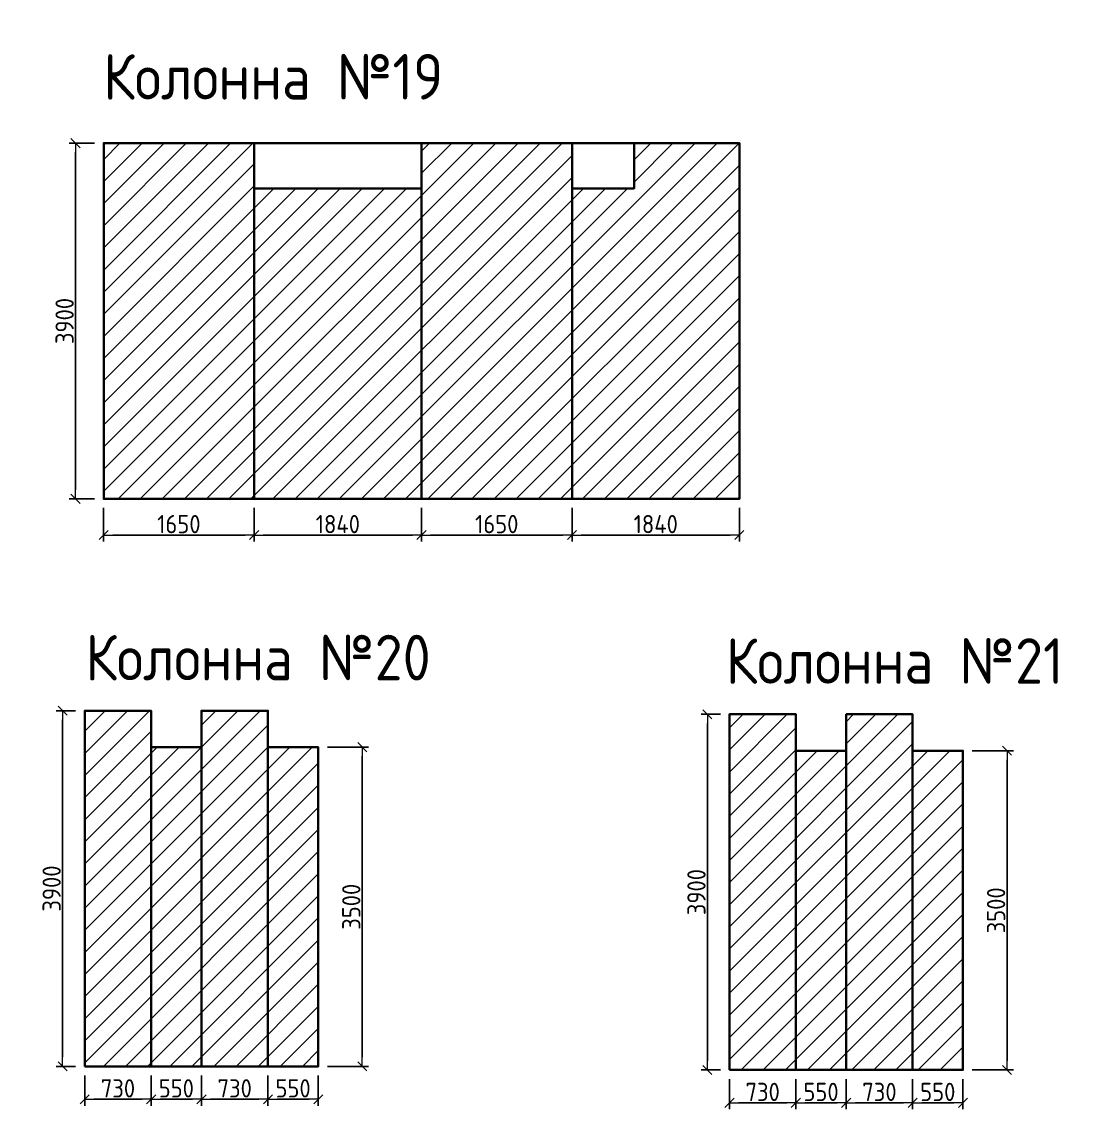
# Model space of a CAD drawing. Header units: millimetres. Extents: x 209 to 1046824, y -248937 to 510758.
# Drawn here: x 458373 to 470065, y 235971 to 247895 of the extents above; entities that cross this region are included whole.
import ezdxf

# ---------------------------------------------------------------- set-up
doc = ezdxf.new("R2010")
doc.units = ezdxf.units.MM
doc.layers.add('$AUDIT_BAD_LAYER1', color=7, linetype='Continuous')
for name, color, linetype, lineweight in [('Основные линии', 7, 'Continuous', 30), ('осново', 7, 'Continuous', 30), ('Пластиковые уголки', 1, 'Continuous', 30), ('Размеры', 7, 'Continuous', 15)]:
    doc.layers.add(name, color=color, linetype=linetype, lineweight=lineweight)
doc.styles.add('СПДС', font='isocpeur.ttf', dxfattribs={"width": 0.9})
doc.dimstyles.new('Размера А3', dxfattribs={"dimtxt": 200, "dimasz": 100, "dimexe": 70, "dimexo": 100, "dimgap": 20, "dimtad": 1, "dimdec": 0, "dimrnd": 10, "dimzin": 0, "dimdsep": 46, "dimtxsty": 'СПДС', "dimblk": 'ARROWHEAD_6', "dimcen": 1, "dimclrd": 256, "dimclre": 256, "dimclrt": 256, "dimazin": 0, "dimtfac": 1, "dimtdec": 0, "dimtmove": 2, "dimatfit": 3, "dimfxl": 1, "dimtolj": 1, "dimtzin": 0, "dimarcsym": 0})

# ---------------------------------------------------------------- blocks, each defined once
blk = doc.blocks.new('ARROWHEAD_6')
at = {"color": 0, "linetype": 'Continuous'}
for p, q in [((0, 0), (-1, 0)), ((-0.5, -0.5), (0.5, 0.5))]:
    blk.add_line(p, q, dxfattribs=at)
blk = doc.blocks.new('*D1624')
at = {"layer": 'Defpoints', "color": 0, "lineweight": 30, "transparency": 16777216}
for p in [(458963, 246564), (459271, 246564), (459271, 242664)]:
    blk.add_point(p, dxfattribs=at)
at = {"layer": 'Размеры', "lineweight": -2, "transparency": 16777216}
for p, q in [((459171, 246564), (458893, 246564)), ((458963, 242764), (458963, 246464)), ((459171, 242664), (458893, 242664))]:
    blk.add_line(p, q, dxfattribs=at)
at = {"layer": 'Размеры', "lineweight": -2, "transparency": 16777216, "xscale": 100, "yscale": 100, "zscale": 100}
for p, rotation in [((458963, 246564), 90), ((458963, 242664), 270)]:
    blk.add_blockref('ARROWHEAD_6', p, dxfattribs=dict(at, rotation=rotation))
at = {"layer": 'Размеры', "transparency": 16777216, "insert": (458843, 244614), "char_height": 200, "attachment_point": 5, "rotation": 90, "style": 'СПДС'}
blk.add_mtext('\\A1;3900', dxfattribs=at)
blk = doc.blocks.new('*D1625')
at = {"layer": 'Defpoints', "color": 0, "lineweight": 30, "transparency": 16777216}
for p in [(459271, 242664), (460921, 242664), (460921, 242267)]:
    blk.add_point(p, dxfattribs=at)
at = {"layer": 'Размеры', "lineweight": -2, "transparency": 16777216}
for p, q in [((459271, 242564), (459271, 242197)), ((460921, 242564), (460921, 242197)), ((459371, 242267), (460821, 242267))]:
    blk.add_line(p, q, dxfattribs=at)
at = {"layer": 'Размеры', "lineweight": -2, "transparency": 16777216, "xscale": 100, "yscale": 100, "zscale": 100, "rotation": 180}
blk.add_blockref('ARROWHEAD_6', (459271, 242267), dxfattribs=at)
at = {"layer": 'Размеры', "lineweight": -2, "transparency": 16777216, "xscale": 100, "yscale": 100, "zscale": 100}
blk.add_blockref('ARROWHEAD_6', (460921, 242267), dxfattribs=at)
at = {"layer": 'Размеры', "transparency": 16777216, "insert": (460096, 242387), "char_height": 200, "attachment_point": 5, "style": 'СПДС'}
blk.add_mtext('\\A1;1650', dxfattribs=at)
blk = doc.blocks.new('*D1626')
at = {"layer": 'Defpoints', "color": 0, "lineweight": 30, "transparency": 16777216}
for p in [(460921, 242664), (462756, 242664), (462756, 242267)]:
    blk.add_point(p, dxfattribs=at)
at = {"layer": 'Размеры', "lineweight": -2, "transparency": 16777216}
for p, q in [((460921, 242564), (460921, 242197)), ((462756, 242564), (462756, 242197)), ((461021, 242267), (462656, 242267))]:
    blk.add_line(p, q, dxfattribs=at)
at = {"layer": 'Размеры', "lineweight": -2, "transparency": 16777216, "xscale": 100, "yscale": 100, "zscale": 100, "rotation": 180}
blk.add_blockref('ARROWHEAD_6', (460921, 242267), dxfattribs=at)
at = {"layer": 'Размеры', "lineweight": -2, "transparency": 16777216, "xscale": 100, "yscale": 100, "zscale": 100}
blk.add_blockref('ARROWHEAD_6', (462756, 242267), dxfattribs=at)
at = {"layer": 'Размеры', "transparency": 16777216, "insert": (461839, 242387), "char_height": 200, "attachment_point": 5, "style": 'СПДС'}
blk.add_mtext('\\A1;1840', dxfattribs=at)
blk = doc.blocks.new('*D1627')
at = {"layer": 'Defpoints', "color": 0, "lineweight": 30, "transparency": 16777216}
for p in [(462756, 242664), (464406, 242664), (464406, 242267)]:
    blk.add_point(p, dxfattribs=at)
at = {"layer": 'Размеры', "lineweight": -2, "transparency": 16777216}
for p, q in [((462756, 242564), (462756, 242197)), ((464406, 242564), (464406, 242197)), ((462856, 242267), (464306, 242267))]:
    blk.add_line(p, q, dxfattribs=at)
at = {"layer": 'Размеры', "lineweight": -2, "transparency": 16777216, "xscale": 100, "yscale": 100, "zscale": 100, "rotation": 180}
blk.add_blockref('ARROWHEAD_6', (462756, 242267), dxfattribs=at)
at = {"layer": 'Размеры', "lineweight": -2, "transparency": 16777216, "xscale": 100, "yscale": 100, "zscale": 100}
blk.add_blockref('ARROWHEAD_6', (464406, 242267), dxfattribs=at)
at = {"layer": 'Размеры', "transparency": 16777216, "insert": (463581, 242387), "char_height": 200, "attachment_point": 5, "style": 'СПДС'}
blk.add_mtext('\\A1;1650', dxfattribs=at)
blk = doc.blocks.new('*D1628')
at = {"layer": 'Defpoints', "color": 0, "lineweight": 30, "transparency": 16777216}
for p in [(464406, 242664), (466241, 242664), (464406, 242267)]:
    blk.add_point(p, dxfattribs=at)
at = {"layer": 'Размеры', "lineweight": -2, "transparency": 16777216}
for p, q in [((464406, 242564), (464406, 242197)), ((466241, 242564), (466241, 242197)), ((466141, 242267), (464506, 242267))]:
    blk.add_line(p, q, dxfattribs=at)
at = {"layer": 'Размеры', "lineweight": -2, "transparency": 16777216, "xscale": 100, "yscale": 100, "zscale": 100, "rotation": 180}
blk.add_blockref('ARROWHEAD_6', (464406, 242267), dxfattribs=at)
at = {"layer": 'Размеры', "lineweight": -2, "transparency": 16777216, "xscale": 100, "yscale": 100, "zscale": 100}
blk.add_blockref('ARROWHEAD_6', (466241, 242267), dxfattribs=at)
at = {"layer": 'Размеры', "transparency": 16777216, "insert": (465324, 242387), "char_height": 200, "attachment_point": 5, "style": 'СПДС'}
blk.add_mtext('\\A1;1840', dxfattribs=at)
blk = doc.blocks.new('*D1631')
at = {"layer": 'Defpoints', "color": 0, "lineweight": 30, "transparency": 16777216}
for p in [(458821, 240341), (459064, 240341), (459064, 236441)]:
    blk.add_point(p, dxfattribs=at)
at = {"layer": 'Размеры', "lineweight": -2, "transparency": 16777216}
for p, q in [((458964, 240341), (458751, 240341)), ((458821, 236541), (458821, 240241)), ((458964, 236441), (458751, 236441))]:
    blk.add_line(p, q, dxfattribs=at)
at = {"layer": 'Размеры', "lineweight": -2, "transparency": 16777216, "xscale": 100, "yscale": 100, "zscale": 100}
for p, rotation in [((458821, 240341), 90), ((458821, 236441), 270)]:
    blk.add_blockref('ARROWHEAD_6', p, dxfattribs=dict(at, rotation=rotation))
at = {"layer": 'Размеры', "transparency": 16777216, "insert": (458701, 238391), "char_height": 200, "attachment_point": 5, "rotation": 90, "style": 'СПДС'}
blk.add_mtext('\\A1;3900', dxfattribs=at)
blk = doc.blocks.new('*D1632')
at = {"layer": 'Defpoints', "color": 0, "lineweight": 30, "transparency": 16777216}
for p in [(459064, 236441), (459792, 236441), (459792, 236080)]:
    blk.add_point(p, dxfattribs=at)
at = {"layer": 'Размеры', "lineweight": -2, "transparency": 16777216}
for p, q in [((459064, 236341), (459064, 236010)), ((459792, 236341), (459792, 236010)), ((459164, 236080), (459692, 236080))]:
    blk.add_line(p, q, dxfattribs=at)
at = {"layer": 'Размеры', "lineweight": -2, "transparency": 16777216, "xscale": 100, "yscale": 100, "zscale": 100, "rotation": 180}
blk.add_blockref('ARROWHEAD_6', (459064, 236080), dxfattribs=at)
at = {"layer": 'Размеры', "lineweight": -2, "transparency": 16777216, "xscale": 100, "yscale": 100, "zscale": 100}
blk.add_blockref('ARROWHEAD_6', (459792, 236080), dxfattribs=at)
at = {"layer": 'Размеры', "transparency": 16777216, "insert": (459428, 236200), "char_height": 200, "attachment_point": 5, "style": 'СПДС'}
blk.add_mtext('\\A1;730', dxfattribs=at)
blk = doc.blocks.new('*D1633')
at = {"layer": 'Defpoints', "color": 0, "lineweight": 30, "transparency": 16777216}
for p in [(459792, 236441), (460344, 236441), (460344, 236080)]:
    blk.add_point(p, dxfattribs=at)
at = {"layer": 'Размеры', "lineweight": -2, "transparency": 16777216}
for p, q in [((459792, 236341), (459792, 236010)), ((460344, 236341), (460344, 236010)), ((459892, 236080), (460244, 236080))]:
    blk.add_line(p, q, dxfattribs=at)
at = {"layer": 'Размеры', "lineweight": -2, "transparency": 16777216, "xscale": 100, "yscale": 100, "zscale": 100, "rotation": 180}
blk.add_blockref('ARROWHEAD_6', (459792, 236080), dxfattribs=at)
at = {"layer": 'Размеры', "lineweight": -2, "transparency": 16777216, "xscale": 100, "yscale": 100, "zscale": 100}
blk.add_blockref('ARROWHEAD_6', (460344, 236080), dxfattribs=at)
at = {"layer": 'Размеры', "transparency": 16777216, "insert": (460068, 236200), "char_height": 200, "attachment_point": 5, "style": 'СПДС'}
blk.add_mtext('\\A1;550', dxfattribs=at)
blk = doc.blocks.new('*D1634')
at = {"layer": 'Defpoints', "color": 0, "lineweight": 30, "transparency": 16777216}
for p in [(459064, 236441), (459792, 236441), (459792, 236080)]:
    blk.add_point(p, dxfattribs=at)
at = {"layer": 'Размеры', "lineweight": -2, "transparency": 16777216}
for p, q in [((459064, 236341), (459064, 236010)), ((459792, 236341), (459792, 236010)), ((459164, 236080), (459692, 236080))]:
    blk.add_line(p, q, dxfattribs=at)
at = {"layer": 'Размеры', "lineweight": -2, "transparency": 16777216, "xscale": 100, "yscale": 100, "zscale": 100, "rotation": 180}
blk.add_blockref('ARROWHEAD_6', (459064, 236080), dxfattribs=at)
at = {"layer": 'Размеры', "lineweight": -2, "transparency": 16777216, "xscale": 100, "yscale": 100, "zscale": 100}
blk.add_blockref('ARROWHEAD_6', (459792, 236080), dxfattribs=at)
at = {"layer": 'Размеры', "transparency": 16777216, "insert": (459428, 236200), "char_height": 200, "attachment_point": 5, "style": 'СПДС'}
blk.add_mtext('\\A1;730', dxfattribs=at)
blk = doc.blocks.new('*D1635')
at = {"layer": 'Defpoints', "color": 0, "lineweight": 30, "transparency": 16777216}
for p in [(459792, 236441), (460344, 236441), (460344, 236080)]:
    blk.add_point(p, dxfattribs=at)
at = {"layer": 'Размеры', "lineweight": -2, "transparency": 16777216}
for p, q in [((459792, 236341), (459792, 236010)), ((460344, 236341), (460344, 236010)), ((459892, 236080), (460244, 236080))]:
    blk.add_line(p, q, dxfattribs=at)
at = {"layer": 'Размеры', "lineweight": -2, "transparency": 16777216, "xscale": 100, "yscale": 100, "zscale": 100, "rotation": 180}
blk.add_blockref('ARROWHEAD_6', (459792, 236080), dxfattribs=at)
at = {"layer": 'Размеры', "lineweight": -2, "transparency": 16777216, "xscale": 100, "yscale": 100, "zscale": 100}
blk.add_blockref('ARROWHEAD_6', (460344, 236080), dxfattribs=at)
at = {"layer": 'Размеры', "transparency": 16777216, "insert": (460068, 236200), "char_height": 200, "attachment_point": 5, "style": 'СПДС'}
blk.add_mtext('\\A1;550', dxfattribs=at)
blk = doc.blocks.new('*D1636')
at = {"layer": 'Defpoints', "color": 0, "lineweight": 30, "transparency": 16777216}
for p in [(459064, 236441), (459792, 236441), (459792, 236080)]:
    blk.add_point(p, dxfattribs=at)
at = {"layer": 'Размеры', "lineweight": -2, "transparency": 16777216}
for p, q in [((459064, 236341), (459064, 236010)), ((459792, 236341), (459792, 236010)), ((459164, 236080), (459692, 236080))]:
    blk.add_line(p, q, dxfattribs=at)
at = {"layer": 'Размеры', "lineweight": -2, "transparency": 16777216, "xscale": 100, "yscale": 100, "zscale": 100, "rotation": 180}
blk.add_blockref('ARROWHEAD_6', (459064, 236080), dxfattribs=at)
at = {"layer": 'Размеры', "lineweight": -2, "transparency": 16777216, "xscale": 100, "yscale": 100, "zscale": 100}
blk.add_blockref('ARROWHEAD_6', (459792, 236080), dxfattribs=at)
at = {"layer": 'Размеры', "transparency": 16777216, "insert": (459428, 236200), "char_height": 200, "attachment_point": 5, "style": 'СПДС'}
blk.add_mtext('\\A1;730', dxfattribs=at)
blk = doc.blocks.new('*D1637')
at = {"layer": 'Defpoints', "color": 0, "lineweight": 30, "transparency": 16777216}
for p in [(459792, 236441), (460344, 236441), (460344, 236080)]:
    blk.add_point(p, dxfattribs=at)
at = {"layer": 'Размеры', "lineweight": -2, "transparency": 16777216}
for p, q in [((459792, 236341), (459792, 236010)), ((460344, 236341), (460344, 236010)), ((459892, 236080), (460244, 236080))]:
    blk.add_line(p, q, dxfattribs=at)
at = {"layer": 'Размеры', "lineweight": -2, "transparency": 16777216, "xscale": 100, "yscale": 100, "zscale": 100, "rotation": 180}
blk.add_blockref('ARROWHEAD_6', (459792, 236080), dxfattribs=at)
at = {"layer": 'Размеры', "lineweight": -2, "transparency": 16777216, "xscale": 100, "yscale": 100, "zscale": 100}
blk.add_blockref('ARROWHEAD_6', (460344, 236080), dxfattribs=at)
at = {"layer": 'Размеры', "transparency": 16777216, "insert": (460068, 236200), "char_height": 200, "attachment_point": 5, "style": 'СПДС'}
blk.add_mtext('\\A1;550', dxfattribs=at)
blk = doc.blocks.new('*D1588')
at = {"layer": 'Defpoints', "color": 0, "lineweight": 30, "transparency": 16777216}
for p in [(460344, 236441), (461072, 236441), (461072, 236080)]:
    blk.add_point(p, dxfattribs=at)
at = {"layer": 'Размеры', "lineweight": -2, "transparency": 16777216}
for p, q in [((460344, 236341), (460344, 236010)), ((461072, 236341), (461072, 236010)), ((460444, 236080), (460972, 236080))]:
    blk.add_line(p, q, dxfattribs=at)
at = {"layer": 'Размеры', "lineweight": -2, "transparency": 16777216, "xscale": 100, "yscale": 100, "zscale": 100, "rotation": 180}
blk.add_blockref('ARROWHEAD_6', (460344, 236080), dxfattribs=at)
at = {"layer": 'Размеры', "lineweight": -2, "transparency": 16777216, "xscale": 100, "yscale": 100, "zscale": 100}
blk.add_blockref('ARROWHEAD_6', (461072, 236080), dxfattribs=at)
at = {"layer": 'Размеры', "transparency": 16777216, "insert": (460708, 236200), "char_height": 200, "attachment_point": 5, "style": 'СПДС'}
blk.add_mtext('\\A1;730', dxfattribs=at)
blk = doc.blocks.new('*D1589')
at = {"layer": 'Defpoints', "color": 0, "lineweight": 30, "transparency": 16777216}
for p in [(461072, 236441), (461624, 236441), (461624, 236080)]:
    blk.add_point(p, dxfattribs=at)
at = {"layer": 'Размеры', "lineweight": -2, "transparency": 16777216}
for p, q in [((461072, 236341), (461072, 236010)), ((461624, 236341), (461624, 236010)), ((461172, 236080), (461524, 236080))]:
    blk.add_line(p, q, dxfattribs=at)
at = {"layer": 'Размеры', "lineweight": -2, "transparency": 16777216, "xscale": 100, "yscale": 100, "zscale": 100, "rotation": 180}
blk.add_blockref('ARROWHEAD_6', (461072, 236080), dxfattribs=at)
at = {"layer": 'Размеры', "lineweight": -2, "transparency": 16777216, "xscale": 100, "yscale": 100, "zscale": 100}
blk.add_blockref('ARROWHEAD_6', (461624, 236080), dxfattribs=at)
at = {"layer": 'Размеры', "transparency": 16777216, "insert": (461348, 236200), "char_height": 200, "attachment_point": 5, "style": 'СПДС'}
blk.add_mtext('\\A1;550', dxfattribs=at)
blk = doc.blocks.new('*D1590')
at = {"layer": 'Defpoints', "color": 0, "lineweight": 30, "transparency": 16777216}
for p in [(460344, 236441), (461072, 236441), (461072, 236080)]:
    blk.add_point(p, dxfattribs=at)
at = {"layer": 'Размеры', "lineweight": -2, "transparency": 16777216}
for p, q in [((460344, 236341), (460344, 236010)), ((461072, 236341), (461072, 236010)), ((460444, 236080), (460972, 236080))]:
    blk.add_line(p, q, dxfattribs=at)
at = {"layer": 'Размеры', "lineweight": -2, "transparency": 16777216, "xscale": 100, "yscale": 100, "zscale": 100, "rotation": 180}
blk.add_blockref('ARROWHEAD_6', (460344, 236080), dxfattribs=at)
at = {"layer": 'Размеры', "lineweight": -2, "transparency": 16777216, "xscale": 100, "yscale": 100, "zscale": 100}
blk.add_blockref('ARROWHEAD_6', (461072, 236080), dxfattribs=at)
at = {"layer": 'Размеры', "transparency": 16777216, "insert": (460708, 236200), "char_height": 200, "attachment_point": 5, "style": 'СПДС'}
blk.add_mtext('\\A1;730', dxfattribs=at)
blk = doc.blocks.new('*D1591')
at = {"layer": 'Defpoints', "color": 0, "lineweight": 30, "transparency": 16777216}
for p in [(461072, 236441), (461624, 236441), (461624, 236080)]:
    blk.add_point(p, dxfattribs=at)
at = {"layer": 'Размеры', "lineweight": -2, "transparency": 16777216}
for p, q in [((461072, 236341), (461072, 236010)), ((461624, 236341), (461624, 236010)), ((461172, 236080), (461524, 236080))]:
    blk.add_line(p, q, dxfattribs=at)
at = {"layer": 'Размеры', "lineweight": -2, "transparency": 16777216, "xscale": 100, "yscale": 100, "zscale": 100, "rotation": 180}
blk.add_blockref('ARROWHEAD_6', (461072, 236080), dxfattribs=at)
at = {"layer": 'Размеры', "lineweight": -2, "transparency": 16777216, "xscale": 100, "yscale": 100, "zscale": 100}
blk.add_blockref('ARROWHEAD_6', (461624, 236080), dxfattribs=at)
at = {"layer": 'Размеры', "transparency": 16777216, "insert": (461348, 236200), "char_height": 200, "attachment_point": 5, "style": 'СПДС'}
blk.add_mtext('\\A1;550', dxfattribs=at)
blk = doc.blocks.new('*D1592')
at = {"layer": 'Defpoints', "color": 0, "lineweight": 30, "transparency": 16777216}
for p in [(460344, 236441), (461072, 236441), (461072, 236080)]:
    blk.add_point(p, dxfattribs=at)
at = {"layer": 'Размеры', "lineweight": -2, "transparency": 16777216}
for p, q in [((460344, 236341), (460344, 236010)), ((461072, 236341), (461072, 236010)), ((460444, 236080), (460972, 236080))]:
    blk.add_line(p, q, dxfattribs=at)
at = {"layer": 'Размеры', "lineweight": -2, "transparency": 16777216, "xscale": 100, "yscale": 100, "zscale": 100, "rotation": 180}
blk.add_blockref('ARROWHEAD_6', (460344, 236080), dxfattribs=at)
at = {"layer": 'Размеры', "lineweight": -2, "transparency": 16777216, "xscale": 100, "yscale": 100, "zscale": 100}
blk.add_blockref('ARROWHEAD_6', (461072, 236080), dxfattribs=at)
at = {"layer": 'Размеры', "transparency": 16777216, "insert": (460708, 236200), "char_height": 200, "attachment_point": 5, "style": 'СПДС'}
blk.add_mtext('\\A1;730', dxfattribs=at)
blk = doc.blocks.new('*D1593')
at = {"layer": 'Defpoints', "color": 0, "lineweight": 30, "transparency": 16777216}
for p in [(461072, 236441), (461624, 236441), (461624, 236080)]:
    blk.add_point(p, dxfattribs=at)
at = {"layer": 'Размеры', "lineweight": -2, "transparency": 16777216}
for p, q in [((461072, 236341), (461072, 236010)), ((461624, 236341), (461624, 236010)), ((461172, 236080), (461524, 236080))]:
    blk.add_line(p, q, dxfattribs=at)
at = {"layer": 'Размеры', "lineweight": -2, "transparency": 16777216, "xscale": 100, "yscale": 100, "zscale": 100, "rotation": 180}
blk.add_blockref('ARROWHEAD_6', (461072, 236080), dxfattribs=at)
at = {"layer": 'Размеры', "lineweight": -2, "transparency": 16777216, "xscale": 100, "yscale": 100, "zscale": 100}
blk.add_blockref('ARROWHEAD_6', (461624, 236080), dxfattribs=at)
at = {"layer": 'Размеры', "transparency": 16777216, "insert": (461348, 236200), "char_height": 200, "attachment_point": 5, "style": 'СПДС'}
blk.add_mtext('\\A1;550', dxfattribs=at)
blk = doc.blocks.new('*D1638')
at = {"layer": 'Defpoints', "color": 0, "lineweight": 30, "transparency": 16777216}
for p in [(461624, 239941), (461624, 236441), (462106, 236441)]:
    blk.add_point(p, dxfattribs=at)
at = {"layer": 'Размеры', "lineweight": -2, "transparency": 16777216}
for p, q in [((461724, 239941), (462176, 239941)), ((462106, 239841), (462106, 236541)), ((461724, 236441), (462176, 236441))]:
    blk.add_line(p, q, dxfattribs=at)
at = {"layer": 'Размеры', "lineweight": -2, "transparency": 16777216, "xscale": 100, "yscale": 100, "zscale": 100}
for p, rotation in [((462106, 239941), 90), ((462106, 236441), 270)]:
    blk.add_blockref('ARROWHEAD_6', p, dxfattribs=dict(at, rotation=rotation))
at = {"layer": 'Размеры', "transparency": 16777216, "insert": (461986, 238191), "char_height": 200, "attachment_point": 5, "rotation": 90, "style": 'СПДС'}
blk.add_mtext('\\A1;3500', dxfattribs=at)
blk = doc.blocks.new('*D1681')
at = {"layer": 'Defpoints', "color": 0, "lineweight": 30, "transparency": 16777216}
for p in [(466132, 236402), (466860, 236402), (466860, 236041)]:
    blk.add_point(p, dxfattribs=at)
at = {"layer": 'Размеры', "lineweight": -2, "transparency": 16777216}
for p, q in [((466132, 236302), (466132, 235971)), ((466860, 236302), (466860, 235971)), ((466232, 236041), (466760, 236041))]:
    blk.add_line(p, q, dxfattribs=at)
at = {"layer": 'Размеры', "lineweight": -2, "transparency": 16777216, "xscale": 100, "yscale": 100, "zscale": 100, "rotation": 180}
blk.add_blockref('ARROWHEAD_6', (466132, 236041), dxfattribs=at)
at = {"layer": 'Размеры', "lineweight": -2, "transparency": 16777216, "xscale": 100, "yscale": 100, "zscale": 100}
blk.add_blockref('ARROWHEAD_6', (466860, 236041), dxfattribs=at)
at = {"layer": 'Размеры', "transparency": 16777216, "insert": (466496, 236161), "char_height": 200, "attachment_point": 5, "style": 'СПДС'}
blk.add_mtext('\\A1;730', dxfattribs=at)
blk = doc.blocks.new('*D1682')
at = {"layer": 'Defpoints', "color": 0, "lineweight": 30, "transparency": 16777216}
for p in [(466860, 236402), (467412, 236402), (467412, 236041)]:
    blk.add_point(p, dxfattribs=at)
at = {"layer": 'Размеры', "lineweight": -2, "transparency": 16777216}
for p, q in [((466860, 236302), (466860, 235971)), ((467412, 236302), (467412, 235971)), ((466960, 236041), (467312, 236041))]:
    blk.add_line(p, q, dxfattribs=at)
at = {"layer": 'Размеры', "lineweight": -2, "transparency": 16777216, "xscale": 100, "yscale": 100, "zscale": 100, "rotation": 180}
blk.add_blockref('ARROWHEAD_6', (466860, 236041), dxfattribs=at)
at = {"layer": 'Размеры', "lineweight": -2, "transparency": 16777216, "xscale": 100, "yscale": 100, "zscale": 100}
blk.add_blockref('ARROWHEAD_6', (467412, 236041), dxfattribs=at)
at = {"layer": 'Размеры', "transparency": 16777216, "insert": (467136, 236161), "char_height": 200, "attachment_point": 5, "style": 'СПДС'}
blk.add_mtext('\\A1;550', dxfattribs=at)
blk = doc.blocks.new('*D1683')
at = {"layer": 'Defpoints', "color": 0, "lineweight": 30, "transparency": 16777216}
for p in [(467412, 236402), (468140, 236402), (468140, 236041)]:
    blk.add_point(p, dxfattribs=at)
at = {"layer": 'Размеры', "lineweight": -2, "transparency": 16777216}
for p, q in [((467412, 236302), (467412, 235971)), ((468140, 236302), (468140, 235971)), ((467512, 236041), (468040, 236041))]:
    blk.add_line(p, q, dxfattribs=at)
at = {"layer": 'Размеры', "lineweight": -2, "transparency": 16777216, "xscale": 100, "yscale": 100, "zscale": 100, "rotation": 180}
blk.add_blockref('ARROWHEAD_6', (467412, 236041), dxfattribs=at)
at = {"layer": 'Размеры', "lineweight": -2, "transparency": 16777216, "xscale": 100, "yscale": 100, "zscale": 100}
blk.add_blockref('ARROWHEAD_6', (468140, 236041), dxfattribs=at)
at = {"layer": 'Размеры', "transparency": 16777216, "insert": (467776, 236161), "char_height": 200, "attachment_point": 5, "style": 'СПДС'}
blk.add_mtext('\\A1;730', dxfattribs=at)
blk = doc.blocks.new('*D1684')
at = {"layer": 'Defpoints', "color": 0, "lineweight": 30, "transparency": 16777216}
for p in [(468140, 236402), (468692, 236402), (468692, 236041)]:
    blk.add_point(p, dxfattribs=at)
at = {"layer": 'Размеры', "lineweight": -2, "transparency": 16777216}
for p, q in [((468140, 236302), (468140, 235971)), ((468692, 236302), (468692, 235971)), ((468240, 236041), (468592, 236041))]:
    blk.add_line(p, q, dxfattribs=at)
at = {"layer": 'Размеры', "lineweight": -2, "transparency": 16777216, "xscale": 100, "yscale": 100, "zscale": 100, "rotation": 180}
blk.add_blockref('ARROWHEAD_6', (468140, 236041), dxfattribs=at)
at = {"layer": 'Размеры', "lineweight": -2, "transparency": 16777216, "xscale": 100, "yscale": 100, "zscale": 100}
blk.add_blockref('ARROWHEAD_6', (468692, 236041), dxfattribs=at)
at = {"layer": 'Размеры', "transparency": 16777216, "insert": (468416, 236161), "char_height": 200, "attachment_point": 5, "style": 'СПДС'}
blk.add_mtext('\\A1;550', dxfattribs=at)
blk = doc.blocks.new('*D1685')
at = {"layer": 'Defpoints', "color": 0, "lineweight": 30, "transparency": 16777216}
for p in [(465890, 240302), (466132, 240302), (466132, 236402)]:
    blk.add_point(p, dxfattribs=at)
at = {"layer": 'Размеры', "lineweight": -2, "transparency": 16777216}
for p, q in [((466032, 240302), (465820, 240302)), ((465890, 236502), (465890, 240202)), ((466032, 236402), (465820, 236402))]:
    blk.add_line(p, q, dxfattribs=at)
at = {"layer": 'Размеры', "lineweight": -2, "transparency": 16777216, "xscale": 100, "yscale": 100, "zscale": 100}
for p, rotation in [((465890, 240302), 90), ((465890, 236402), 270)]:
    blk.add_blockref('ARROWHEAD_6', p, dxfattribs=dict(at, rotation=rotation))
at = {"layer": 'Размеры', "transparency": 16777216, "insert": (465770, 238352), "char_height": 200, "attachment_point": 5, "rotation": 90, "style": 'СПДС'}
blk.add_mtext('\\A1;3900', dxfattribs=at)
blk = doc.blocks.new('*D1686')
at = {"layer": 'Defpoints', "color": 0, "lineweight": 30, "transparency": 16777216}
for p in [(468692, 239902), (468692, 236402), (469175, 236402)]:
    blk.add_point(p, dxfattribs=at)
at = {"layer": 'Размеры', "lineweight": -2, "transparency": 16777216}
for p, q in [((468792, 239902), (469245, 239902)), ((469175, 239802), (469175, 236502)), ((468792, 236402), (469245, 236402))]:
    blk.add_line(p, q, dxfattribs=at)
at = {"layer": 'Размеры', "lineweight": -2, "transparency": 16777216, "xscale": 100, "yscale": 100, "zscale": 100}
for p, rotation in [((469175, 239902), 90), ((469175, 236402), 270)]:
    blk.add_blockref('ARROWHEAD_6', p, dxfattribs=dict(at, rotation=rotation))
at = {"layer": 'Размеры', "transparency": 16777216, "insert": (469055, 238152), "char_height": 200, "attachment_point": 5, "rotation": 90, "style": 'СПДС'}
blk.add_mtext('\\A1;3500', dxfattribs=at)

msp = doc.modelspace()

# ---------------------------------------------------------------- hatches: boundary and pattern name
at = {"layer": '$AUDIT_BAD_LAYER1', "transparency": 33554559}
h = msp.add_hatch(dxfattribs=at)
h.set_pattern_fill('ANSI31', color=3, scale=54, style=0)
h.paths.add_polyline_path([(451671.6, 258534.5), (450614.5, 258534.5), (450614.5, 254634.5), (451671.6, 254634.5)])
h.paths.add_polyline_path([(454303.6, 258534.5), (453325.4, 258534.5), (453325.4, 258134.5), (452925.4, 258134.5), (452925.4, 258534.5), (451671.6, 258534.5), (451671.6, 254634.5), (454303.6, 254634.5)])
h.paths.add_polyline_path([(455360.6, 258534.5), (454303.6, 258534.5), (454303.6, 254634.5), (455360.6, 254634.5)])
h.paths.add_polyline_path([(457992.6, 258534.5), (455360.6, 258534.5), (455360.6, 254634.5), (457992.6, 254634.5)])
h.paths.add_polyline_path([(461367.3, 258148.6), (461367.3, 258548.6), (460137.3, 258548.6), (460137.3, 254648.6), (461367.3, 254648.6)])
h.paths.add_polyline_path([(465101.3, 258548.6), (464542.5, 258548.6), (464542.5, 258148.6), (464042.5, 258148.6), (464042.5, 258548.6), (461867.3, 258548.6), (461867.3, 258148.6), (461367.3, 258148.6), (461367.3, 254648.6), (465101.3, 254648.6)])
h.paths.add_polyline_path([(466331.3, 258548.6), (465101.3, 258548.6), (465101.3, 254648.6), (466331.3, 254648.6)])
h.paths.add_polyline_path([(470065.3, 258548.6), (466331.3, 258548.6), (466331.3, 254648.6), (470065.3, 254648.6)])
h.paths.add_polyline_path([(451403, 252146.7), (451403, 252546.7), (450675, 252546.7), (450675, 248646.7), (451403, 248646.7)])
h.paths.add_polyline_path([(451955, 252146.7), (451403, 252146.7), (451403, 248646.7), (451955, 248646.7)])
h.paths.add_polyline_path([(452683, 252146.7), (452683, 252546.7), (451955, 252546.7), (451955, 248646.7), (452683, 248646.7)])
h.paths.add_polyline_path([(453235, 252146.7), (452683, 252146.7), (452683, 248646.7), (453235, 248646.7)])
h.paths.add_polyline_path([(461708.3, 252613.7), (460603.5, 252613.7), (460603.5, 252117.9), (459807.2, 252117.9), (459807.2, 252613.7), (458828.3, 252613.7), (458828.3, 248713.7), (461708.3, 248713.7)])
h.paths.add_polyline_path([(464358.3, 252613.7), (463222.3, 252613.7), (463222.3, 252117.9), (462543.2, 252117.9), (462543.2, 252613.7), (461708.3, 252613.7), (461708.3, 248713.7), (464358.3, 248713.7)])
h.paths.add_polyline_path([(462732.4, 249773.4), (462732.4, 249073.4), (462032.4, 249073.4), (462032.4, 249773.4)], flags=16)
h.paths.add_polyline_path([(465401.5, 252117.9), (465401.5, 252613.7), (464358.3, 252613.7), (464358.3, 248713.7), (465401.5, 248713.7)])
h.paths.add_polyline_path([(467055, 252117.9), (465401.5, 252117.9), (465401.5, 248713.7), (467055, 248713.7)])
h.paths.add_polyline_path([(468891.8, 252613.7), (467555, 252613.7), (467555, 252117.9), (467055, 252117.9), (467055, 248713.7), (468891.8, 248713.7)])
h.paths.add_polyline_path([(469935, 252613.7), (468891.8, 252613.7), (468891.8, 248713.7), (469935, 248713.7)])
h.paths.add_polyline_path([(452176.4, 246351.4), (452176.4, 246751.4), (450760.4, 246751.4), (450760.4, 242851.4), (452176.4, 242851.4)])
h.paths.add_polyline_path([(453768.4, 246751.4), (452716.4, 246751.4), (452716.4, 246351.4), (452176.4, 246351.4), (452176.4, 242851.4), (453768.4, 242851.4)])
h.paths.add_polyline_path([(455184.4, 246751.4), (453768.4, 246751.4), (453768.4, 242851.4), (455184.4, 242851.4)])
h.paths.add_polyline_path([(456776.4, 246351.4), (456236.4, 246351.4), (456236.4, 246751.4), (455184.4, 246751.4), (455184.4, 242851.4), (456776.4, 242851.4)])
h.paths.add_polyline_path([(460921.5, 246164.1), (460921.5, 246564.1), (459271.5, 246564.1), (459271.5, 242664.1), (460921.5, 242664.1)])
h.paths.add_polyline_path([(462756.5, 246068.3), (460921.5, 246068.3), (460921.5, 242664.1), (462756.5, 242664.1)])
h.paths.add_polyline_path([(464406.5, 246164.1), (464406.5, 246564.1), (462756.5, 246564.1), (462756.5, 246068.3), (462756.5, 242664.1), (464406.5, 242664.1)])
h.paths.add_polyline_path([(466241.5, 246564.1), (465085.6, 246564.1), (465085.6, 246068.3), (464406.5, 246068.3), (464406.5, 242664.1), (466241.5, 242664.1)])
h.paths.add_polyline_path([(452421.6, 240311), (452421.6, 240711), (451881.6, 240711), (451881.6, 240311), (451881.6, 236811), (452421.6, 236811)])
h.paths.add_polyline_path([(452961.6, 240311), (452961.6, 240711), (452421.6, 240711), (452421.6, 240311), (452421.6, 236811), (452961.6, 236811)])
h.paths.add_polyline_path([(453501.6, 240311), (453501.6, 240711), (452961.6, 240711), (452961.6, 240311), (452961.6, 236811), (453501.6, 236811)])
h.paths.add_polyline_path([(454041.6, 240311), (453501.6, 240311), (453501.6, 236811), (454041.6, 236811)])
h.paths.add_polyline_path([(459791.6, 239940.9), (459791.6, 240340.9), (459063.6, 240340.9), (459063.6, 236440.9), (459791.6, 236440.9)])
h.paths.add_polyline_path([(460343.6, 239940.9), (459791.6, 239940.9), (459791.6, 236440.9), (460343.6, 236440.9)])
h.paths.add_polyline_path([(461071.6, 239940.9), (461071.6, 240340.9), (460343.6, 240340.9), (460343.6, 236440.9), (461071.6, 236440.9)])
h.paths.add_polyline_path([(461623.6, 239940.9), (461071.6, 239940.9), (461071.6, 236440.9), (461623.6, 236440.9)])
h.paths.add_polyline_path([(462143.4, 249962.7), (462621.4, 249962.7), (462621.4, 250442.7), (462143.4, 250442.7)], flags=24)
h.paths.add_polyline_path([(463148.1, 249184.4), (463148.1, 249662.4), (462668.1, 249662.4), (462668.1, 249184.4)], flags=24)
h.paths.add_polyline_path([(466132.2, 236401.7), (466860.2, 236401.7), (466860.2, 240301.7), (466132.2, 240301.7)])
h.paths.add_polyline_path([(467412.2, 236401.7), (468140.2, 236401.7), (468140.2, 240301.7), (467412.2, 240301.7)])
h.paths.add_polyline_path([(468140.2, 236401.7), (468140.2, 239901.7), (468692.2, 239901.7), (468692.2, 236401.7)])
h.paths.add_polyline_path([(466860.2, 236401.7), (466860.2, 239901.7), (467412.2, 239901.7), (467412.2, 236401.7)])

# ---------------------------------------------------------------- linework, layer by layer
at = {"color": 1, "lineweight": 30}
for p, q in [((459271.5, 242664.1), (460921.5, 242664.1)), ((460921.5, 242664.1), (462756.5, 242664.1)), ((462756.5, 242664.1), (464406.5, 242664.1)), ((466241.5, 242664.1), (464406.5, 242664.1))]:
    msp.add_line(p, q, dxfattribs=at)
at = {"layer": 'Основные линии'}
for points in [[(460921.5, 246564.1), (459271.5, 246564.1), (459271.5, 242664.1), (460921.5, 242664.1)], [(462756.5, 246564.1), (460921.5, 246564.1), (460921.5, 242664.1), (462756.5, 242664.1)], [(460921.5, 246564.1), (462756.5, 246564.1), (462756.5, 246068.3), (460921.5, 246068.3)], [(464406.5, 242664.1), (462756.5, 242664.1), (462756.5, 246564.1), (464406.5, 246564.1)], [(464406.5, 246564.1), (466241.5, 246564.1), (466241.5, 242664.1), (464406.5, 242664.1)], [(464406.5, 246564.1), (465085.6, 246564.1), (465085.6, 246068.3), (464406.5, 246068.3)], [(459063.6, 236440.9), (459791.6, 236440.9), (459791.6, 240340.9), (459063.6, 240340.9)], [(460343.6, 236440.9), (461071.6, 236440.9), (461071.6, 240340.9), (460343.6, 240340.9)], [(466132.2, 236401.7), (466860.2, 236401.7), (466860.2, 240301.7), (466132.2, 240301.7)], [(467412.2, 236401.7), (468140.2, 236401.7), (468140.2, 240301.7), (467412.2, 240301.7)], [(459791.6, 236440.9), (459791.6, 239940.9), (460343.6, 239940.9), (460343.6, 236440.9)], [(461071.6, 236440.9), (461071.6, 239940.9), (461623.6, 239940.9), (461623.6, 236440.9)], [(466860.2, 236401.7), (466860.2, 239901.7), (467412.2, 239901.7), (467412.2, 236401.7)], [(468140.2, 236401.7), (468140.2, 239901.7), (468692.2, 239901.7), (468692.2, 236401.7)]]:
    msp.add_lwpolyline(points, close=True, dxfattribs=at)
at = {"layer": 'Пластиковые уголки'}
for points in [[(460921.5, 242664.1), (460921.5, 246164.1)], [(462756.5, 242664.1), (462756.5, 246164.1)], [(464406.5, 242664.1), (464406.5, 246164.1)], [(459791.6, 236440.9), (459791.6, 239940.9)], [(460343.6, 236440.9), (460343.6, 239940.9)], [(461071.6, 236440.9), (461071.6, 239940.9)], [(461623.6, 236440.9), (461623.6, 239940.9)], [(466860.2, 236401.7), (466860.2, 239901.7)], [(467412.2, 236401.7), (467412.2, 239901.7)], [(468140.2, 236401.7), (468140.2, 239901.7)], [(468692.2, 236401.7), (468692.2, 239901.7)]]:
    msp.add_lwpolyline(points, dxfattribs=at)

# ---------------------------------------------------------------- texts
at = {"layer": 'осново', "char_height": 500, "attachment_point": 1, "style": 'СПДС'}
for s, insert in [('Колонна №19', (459267.6, 247542)), ('Колонна №20', (459071.1, 241173.4)), ('Колонна №21', (466092.3, 241135.8))]:
    msp.add_mtext_dynamic_manual_height_columns(s, width=3714.233, gutter_width=1678.4, heights=[0], dxfattribs=dict(at, insert=insert))

# ---------------------------------------------------------------- dimensions: what is measured, and where the dimension line sits
at = {"layer": 'Размеры'}
for base, p1, p2, picture, middle in [((458962.6, 246564.1), (459271.5, 242664.1), (459271.5, 246564.1), '*D1624', (458842.6, 244614.1)), ((458821.2, 240340.9), (459063.6, 236440.9), (459063.6, 240340.9), '*D1631', (458701.2, 238390.9)), ((465889.8, 240301.7), (466132.2, 236401.7), (466132.2, 240301.7), '*D1685', (465769.8, 238351.7)), ((462106.5, 236440.9), (461623.6, 239940.9), (461623.6, 236440.9), '*D1638', (461986.5, 238190.9)), ((469175.1, 236401.7), (468692.2, 239901.7), (468692.2, 236401.7), '*D1686', (469055.1, 238151.7))]:
    dim = msp.add_linear_dim(base=base, p1=p1, p2=p2, angle=90, dimstyle='Размера А3', dxfattribs=at)
    dim.commit()
    dim.dimension.update_dxf_attribs({"geometry": picture, "text_midpoint": middle})
for base, p1, p2, picture, middle in [((460921.5, 242266.6), (459271.5, 242664.1), (460921.5, 242664.1), '*D1625', (460096.5, 242386.6)), ((462756.5, 242266.6), (460921.5, 242664.1), (462756.5, 242664.1), '*D1626', (461839, 242386.6)), ((464406.5, 242266.6), (462756.5, 242664.1), (464406.5, 242664.1), '*D1627', (463581.5, 242386.6)), ((464406.5, 242266.6), (466241.5, 242664.1), (464406.5, 242664.1), '*D1628', (465324, 242386.6)), ((459791.6, 236080.2), (459063.6, 236440.9), (459791.6, 236440.9), '*D1632', (459427.6, 236200.2)), ((459791.6, 236080.2), (459063.6, 236440.9), (459791.6, 236440.9), '*D1634', (459427.6, 236200.2)), ((459791.6, 236080.2), (459063.6, 236440.9), (459791.6, 236440.9), '*D1636', (459427.6, 236200.2)), ((460343.6, 236080.2), (459791.6, 236440.9), (460343.6, 236440.9), '*D1633', (460067.6, 236200.2)), ((460343.6, 236080.2), (459791.6, 236440.9), (460343.6, 236440.9), '*D1635', (460067.6, 236200.2)), ((460343.6, 236080.2), (459791.6, 236440.9), (460343.6, 236440.9), '*D1637', (460067.6, 236200.2)), ((461071.6, 236080.2), (460343.6, 236440.9), (461071.6, 236440.9), '*D1588', (460707.6, 236200.2)), ((461071.6, 236080.2), (460343.6, 236440.9), (461071.6, 236440.9), '*D1590', (460707.6, 236200.2)), ((461071.6, 236080.2), (460343.6, 236440.9), (461071.6, 236440.9), '*D1592', (460707.6, 236200.2)), ((461623.6, 236080.2), (461071.6, 236440.9), (461623.6, 236440.9), '*D1589', (461347.6, 236200.2)), ((461623.6, 236080.2), (461071.6, 236440.9), (461623.6, 236440.9), '*D1591', (461347.6, 236200.2)), ((461623.6, 236080.2), (461071.6, 236440.9), (461623.6, 236440.9), '*D1593', (461347.6, 236200.2)), ((466860.2, 236041), (466132.2, 236401.7), (466860.2, 236401.7), '*D1681', (466496.2, 236161)), ((467412.2, 236041), (466860.2, 236401.7), (467412.2, 236401.7), '*D1682', (467136.2, 236161)), ((468140.2, 236041), (467412.2, 236401.7), (468140.2, 236401.7), '*D1683', (467776.2, 236161)), ((468692.2, 236041), (468140.2, 236401.7), (468692.2, 236401.7), '*D1684', (468416.2, 236161))]:
    dim = msp.add_linear_dim(base=base, p1=p1, p2=p2, dimstyle='Размера А3', dxfattribs=at)
    dim.commit()
    dim.dimension.update_dxf_attribs({"geometry": picture, "text_midpoint": middle})

doc.saveas('drawing.dxf')
